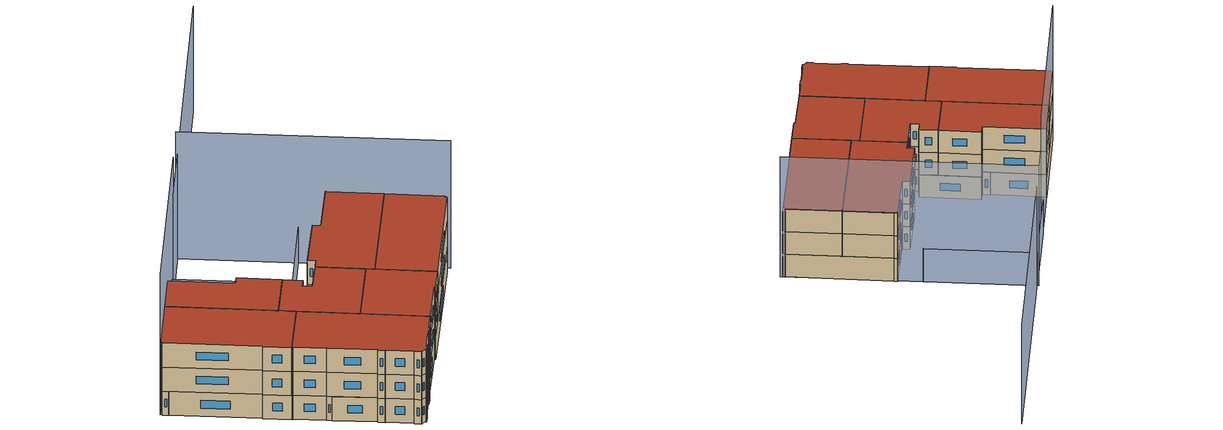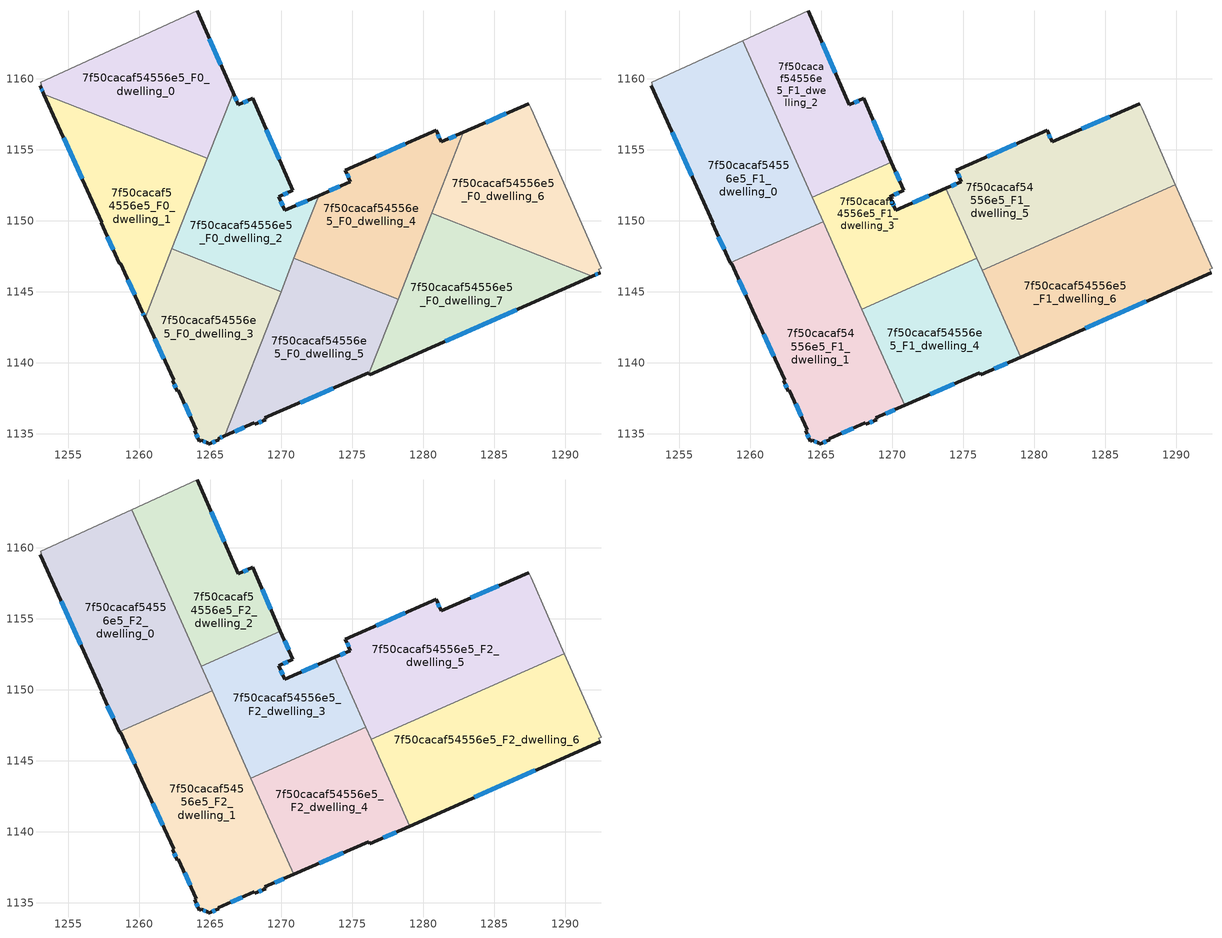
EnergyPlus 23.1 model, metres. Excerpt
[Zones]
7f50cacaf54556e5_F0_dwelling_0
 floor ground (EU_floor_Construction): 1264.09,1164.8 1266.61,1159.04 1264.8,1154.4 1253.28,1158.91 1253.01,1159.51 1253.11,1159.59 1253.07,1159.77 z0
 wall outside (EU_wall_Construction): 1266.61,1159.04 1264.09,1164.8 / 1253.01,1159.51 1253.28,1158.91 z0:3
 wall adiabatic (EU_wall_Construction): 1264.09,1164.8 1253.07,1159.77 1253.11,1159.59 1253.01,1159.51 z0:3
 wall to 7f50cacaf54556e5_F0_dwelling_1 (EU_wall_Construction): 1253.28,1158.91 1264.8,1154.4 z0:3
 wall to 7f50cacaf54556e5_F0_dwelling_2 (EU_wall_Construction): 1264.8,1154.4 1266.61,1159.04 z0:3
 window (EU_Window_Construction): 1265.75,1161 1264.95,1162.84 / 1253.1,1159.31 1253.19,1159.11 z1.02:1.98
7f50cacaf54556e5_F0_dwelling_1
 floor ground (EU_floor_Construction): 1264.8,1154.4 1260.41,1143.19 1260.19,1143.67 1258.68,1146.99 1258.61,1147 1257.32,1149.85 1257.37,1149.91 1253.28,1158.91 z0
 wall outside (EU_wall_Construction): 1253.28,1158.91 1257.37,1149.91 1257.32,1149.85 1258.61,1147 1258.68,1146.99 1260.19,1143.67 1260.41,1143.19 z0:3
 wall to 7f50cacaf54556e5_F0_dwelling_3 (EU_wall_Construction): 1260.41,1143.19 1262.3,1148.02 z0:3
 wall to 7f50cacaf54556e5_F0_dwelling_2 (EU_wall_Construction): 1262.3,1148.02 1264.8,1154.4 z0:3
 window (EU_Window_Construction): 1254.67,1155.85 1255.98,1152.97 / 1260.26,1143.51 1260.33,1143.35 / 1259.2,1145.86 1259.68,1144.8 / 1257.76,1148.88 1258.17,1147.97 z1.02:1.98
7f50cacaf54556e5_F0_dwelling_2
 floor ground (EU_floor_Construction): 1267.99,1158.62 1270.82,1152.14 1269.82,1151.71 1270.24,1150.73 1272.64,1151.78 1269.99,1145.02 1262.3,1148.02 1266.61,1159.04 1266.98,1158.19 z0
 wall outside (EU_wall_Construction): 1272.64,1151.78 1270.24,1150.73 1269.82,1151.71 1270.82,1152.14 1267.99,1158.62 1266.98,1158.19 1266.61,1159.04 z0:3
 wall to 7f50cacaf54556e5_F0_dwelling_3 (EU_wall_Construction): 1262.3,1148.02 1269.99,1145.02 z0:3
 wall to 7f50cacaf54556e5_F0_dwelling_4 (EU_wall_Construction): 1270.9,1147.35 1272.64,1151.78 z0:3
 wall to 7f50cacaf54556e5_F0_dwelling_5 (EU_wall_Construction): 1269.99,1145.02 1270.9,1147.35 z0:3
 window (EU_Window_Construction): 1266.86,1158.48 1266.74,1158.75 / 1267.65,1158.47 1267.32,1158.34 / 1269.85,1154.35 1268.95,1156.42 / 1270.16,1151.86 1270.48,1151.99 / 1270.1,1151.06 1269.96,1151.38 / 1271.82,1151.43 1271.06,1151.09 z1.02:1.98
7f50cacaf54556e5_F0_dwelling_3
 floor ground (EU_floor_Construction): 1269.99,1145.02 1266.01,1134.85 1265.57,1134.66 1265.61,1134.57 1264.88,1134.26 1264.83,1134.36 1264.35,1134.54 1264.24,1134.49 1263.92,1135.21 1264.02,1135.27 1262.76,1138.05 1262.67,1138.01 1262.36,1138.74 1262.43,1138.79 1260.41,1143.19 1262.3,1148.02 z0
 wall outside (EU_wall_Construction): 1260.41,1143.19 1262.43,1138.79 1262.36,1138.74 1262.67,1138.01 1262.76,1138.05 1264.02,1135.27 1263.92,1135.21 1264.24,1134.49 1264.35,1134.54 1264.83,1134.36 1264.88,1134.26 1265.61,1134.57 1265.57,1134.66 1266.01,1134.85 z0:3
 wall to 7f50cacaf54556e5_F0_dwelling_5 (EU_wall_Construction): 1266.01,1134.85 1269.99,1145.02 z0:3
 window (EU_Window_Construction): 1265.13,1134.36 1265.36,1134.47 / 1264.52,1134.48 1264.67,1134.42 / 1264.03,1134.96 1264.13,1134.73 / 1263.19,1137.11 1263.59,1136.22 / 1262.46,1138.49 1262.56,1138.26 / 1261.1,1141.69 1261.74,1140.29 / 1265.72,1134.72 1265.86,1134.78 z1.02:1.98
7f50cacaf54556e5_F0_dwelling_4
 floor ground (EU_floor_Construction): 1282.84,1156.24 1278.23,1144.48 1270.9,1147.35 1272.64,1151.78 1274.88,1152.76 1274.52,1153.58 1280.91,1156.37 1281.27,1155.55 z0
 wall outside (EU_wall_Construction): 1282.84,1156.24 1281.27,1155.55 1280.91,1156.37 1274.52,1153.58 1274.88,1152.76 1272.64,1151.78 z0:3
 wall to 7f50cacaf54556e5_F0_dwelling_5 (EU_wall_Construction): 1270.9,1147.35 1278.23,1144.48 z0:3
 wall to 7f50cacaf54556e5_F0_dwelling_7 (EU_wall_Construction): 1278.23,1144.48 1280.61,1150.54 z0:3
 wall to 7f50cacaf54556e5_F0_dwelling_6 (EU_wall_Construction): 1280.61,1150.54 1282.84,1156.24 z0:3
 window (EU_Window_Construction): 1282.3,1156.01 1281.8,1155.79 / 1274.11,1152.43 1273.4,1152.12 / 1274.64,1153.3 1274.76,1153.04 / 1278.74,1155.42 1276.7,1154.53 / 1281.15,1155.83 1281.03,1156.09 z1.02:1.98
7f50cacaf54556e5_F0_dwelling_5
 floor ground (EU_floor_Construction): 1278.23,1144.48 1276.18,1139.24 1276.16,1139.29 1268.84,1136.13 1268.9,1136 1268.15,1135.68 1268.11,1135.76 1266.01,1134.85 1270.9,1147.35 z0
 wall outside (EU_wall_Construction): 1266.01,1134.85 1268.11,1135.76 1268.15,1135.68 1268.9,1136 1268.84,1136.13 1276.16,1139.29 1276.18,1139.24 z0:3
 wall to 7f50cacaf54556e5_F0_dwelling_7 (EU_wall_Construction): 1276.18,1139.24 1278.23,1144.48 z0:3
 window (EU_Window_Construction): 1268.4,1135.79 1268.64,1135.89 / 1266.72,1135.16 1267.39,1135.45 / 1271.33,1137.2 1273.67,1138.21 z1.02:1.98
7f50cacaf54556e5_F0_dwelling_6
 floor ground (EU_floor_Construction): 1287.61,1157.88 1292.53,1146.68 1292.36,1146.6 1292.47,1146.35 1291.93,1146.11 1280.61,1150.54 1282.84,1156.24 1287.43,1158.25 z0
 wall outside (EU_wall_Construction): 1291.93,1146.11 1292.47,1146.35 / 1287.43,1158.25 1282.84,1156.24 z0:3
 wall adiabatic (EU_wall_Construction): 1292.47,1146.35 1292.36,1146.6 1292.53,1146.68 1287.61,1157.88 1287.43,1158.25 z0:3
 wall to 7f50cacaf54556e5_F0_dwelling_7 (EU_wall_Construction): 1280.61,1150.54 1291.93,1146.11 z0:3
 window (EU_Window_Construction): 1292.11,1146.19 1292.29,1146.27 / 1285.87,1157.57 1284.4,1156.93 z1.02:1.98
7f50cacaf54556e5_F0_dwelling_7
 floor ground (EU_floor_Construction): 1291.93,1146.11 1276.23,1139.14 1276.18,1139.24 1280.61,1150.54 z0
 wall outside (EU_wall_Construction): 1276.18,1139.24 1276.23,1139.14 1291.93,1146.11 z0:3
 window (EU_Window_Construction): 1281.57,1141.51 1286.59,1143.74 z1.02:1.98
7f50cacaf54556e5_F1_dwelling_0
 floor to 7f50cacaf54556e5_F0_dwelling_1 (EU_floor_Construction): 1262.8,1155.19 1264.02,1152.43 1262.61,1148.82 1258.59,1147.04 1257.32,1149.85 1257.37,1149.91 1253.28,1158.91 z3
 floor to 7f50cacaf54556e5_F0_dwelling_0 (EU_floor_Construction): 1259.47,1162.69 1262.8,1155.19 1253.28,1158.91 1253.01,1159.51 1253.11,1159.59 1253.07,1159.77 z3
 floor to 7f50cacaf54556e5_F0_dwelling_2 (EU_floor_Construction): 1264.03,1152.43 1265.13,1149.94 1262.61,1148.82 z3
 wall outside (EU_wall_Construction): 1253.01,1159.51 1257.37,1149.91 1257.32,1149.85 1258.59,1147.04 z3:6
 wall adiabatic (EU_wall_Construction): 1259.47,1162.7 1253.07,1159.77 1253.11,1159.59 1253.01,1159.51 z3:6
 wall to 7f50cacaf54556e5_F1_dwelling_1 (EU_wall_Construction): 1258.59,1147.04 1265.13,1149.94 z3:6
 wall to 7f50cacaf54556e5_F1_dwelling_2 (EU_wall_Construction): 1264.36,1151.66 1259.47,1162.7 z3:6
 wall to 7f50cacaf54556e5_F1_dwelling_3 (EU_wall_Construction): 1265.13,1149.94 1264.36,1151.66 z3:6
 window (EU_Window_Construction): 1257.75,1148.89 1258.16,1147.99 / 1254.49,1156.24 1255.88,1153.17 z4.02:4.98
7f50cacaf54556e5_F1_dwelling_1
 floor to 7f50cacaf54556e5_F0_dwelling_3 (EU_floor_Construction): 1266.75,1146.28 1268.73,1141.81 1266.01,1134.85 1265.57,1134.66 1265.61,1134.57 1264.88,1134.26 1264.83,1134.36 1264.35,1134.54 1264.24,1134.49 1263.92,1135.21 1264.02,1135.27 1262.76,1138.05 1262.67,1138.01 1262.36,1138.74 1262.43,1138.79 1260.41,1143.19 1262.3,1148.02 z3
 floor to 7f50cacaf54556e5_F0_dwelling_1 (EU_floor_Construction): 1262.61,1148.82 1260.41,1143.19 1260.19,1143.67 1258.68,1146.99 1258.61,1147 1258.59,1147.04 z3
 floor to 7f50cacaf54556e5_F0_dwelling_5 (EU_floor_Construction): 1268.73,1141.81 1270.87,1137 1268.84,1136.13 1268.9,1136 1268.15,1135.68 1268.11,1135.76 1266.01,1134.85 z3
 floor to 7f50cacaf54556e5_F0_dwelling_2 (EU_floor_Construction): 1265.13,1149.94 1266.75,1146.28 1262.3,1148.02 1262.61,1148.82 z3
 wall outside (EU_wall_Construction): 1258.59,1147.04 1258.61,1147 1258.68,1146.99 1260.19,1143.67 1262.43,1138.79 1262.36,1138.74 1262.67,1138.01 1262.76,1138.05 1264.02,1135.27 1263.92,1135.21 1264.24,1134.49 1264.35,1134.54 1264.83,1134.36 1264.88,1134.26 1265.61,1134.57 1265.57,1134.66 1268.11,1135.76 1268.15,1135.68 1268.9,1136 1268.84,1136.13 1270.87,1137 z3:6
 wall to 7f50cacaf54556e5_F1_dwelling_4 (EU_wall_Construction): 1270.87,1137 1267.87,1143.77 z3:6
 wall to 7f50cacaf54556e5_F1_dwelling_3 (EU_wall_Construction): 1267.87,1143.77 1265.13,1149.94 z3:6
 window (EU_Window_Construction): 1266.44,1135.03 1267.25,1135.39 / 1265.13,1134.36 1265.36,1134.47 / 1264.52,1134.48 1264.67,1134.42 / 1264.03,1134.96 1264.13,1134.73 / 1263.19,1137.11 1263.59,1136.22 / 1262.46,1138.49 1262.56,1138.26 / 1260.95,1142.01 1261.67,1140.45 / 1259.2,1145.86 1259.68,1144.8 / 1269.53,1136.42 1270.18,1136.7 / 1268.4,1135.79 1268.64,1135.89 z4.02:4.98
7f50cacaf54556e5_F1_dwelling_2
 floor to 7f50cacaf54556e5_F0_dwelling_0 (EU_floor_Construction): 1264.09,1164.8 1266.61,1159.04 1264.8,1154.4 1262.8,1155.19 1259.47,1162.69 z3
 floor to 7f50cacaf54556e5_F0_dwelling_2 (EU_floor_Construction): 1267.99,1158.62 1269.94,1154.14 1264.36,1151.66 1264.03,1152.43 1266.61,1159.04 1266.98,1158.19 z3
 floor to 7f50cacaf54556e5_F0_dwelling_1 (EU_floor_Construction): 1264.8,1154.4 1264.02,1152.43 1262.8,1155.19 z3
 wall outside (EU_wall_Construction): 1269.94,1154.14 1267.99,1158.62 1266.98,1158.19 1264.09,1164.8 z3:6
 wall to 7f50cacaf54556e5_F1_dwelling_3 (EU_wall_Construction): 1264.36,1151.66 1269.94,1154.14 z3:6
 wall adiabatic (EU_wall_Construction): 1264.09,1164.8 1259.47,1162.7 z3:6
 window (EU_Window_Construction): 1267.65,1158.47 1267.32,1158.34 / 1269.28,1155.67 1268.65,1157.1 / 1266,1160.44 1265.07,1162.55 z4.02:4.98
7f50cacaf54556e5_F1_dwelling_3
 floor to 7f50cacaf54556e5_F0_dwelling_2 (EU_floor_Construction): 1272.64,1151.78 1269.99,1145.02 1266.75,1146.28 1264.36,1151.66 1269.94,1154.14 1270.82,1152.14 1269.82,1151.71 1270.24,1150.73 z3
 floor to 7f50cacaf54556e5_F0_dwelling_3 (EU_floor_Construction): 1269.99,1145.02 1269.84,1144.64 1267.87,1143.77 1266.75,1146.28 z3
 floor to 7f50cacaf54556e5_F0_dwelling_5 (EU_floor_Construction): 1273.58,1146.3 1269.84,1144.64 1270.9,1147.35 z3
 floor to 7f50cacaf54556e5_F0_dwelling_4 (EU_floor_Construction): 1273.78,1152.28 1275.96,1147.36 1273.58,1146.3 1270.9,1147.35 1272.64,1151.78 z3
 wall outside (EU_wall_Construction): 1273.78,1152.28 1270.24,1150.73 1269.82,1151.71 1270.82,1152.14 1269.94,1154.14 z3:6
 wall to 7f50cacaf54556e5_F1_dwelling_4 (EU_wall_Construction): 1267.87,1143.77 1275.96,1147.36 z3:6
 wall to 7f50cacaf54556e5_F1_dwelling_5 (EU_wall_Construction): 1275.96,1147.36 1273.78,1152.28 z3:6
 window (EU_Window_Construction): 1270.52,1152.82 1270.24,1153.46 / 1270.16,1151.86 1270.48,1151.99 / 1270.1,1151.06 1269.96,1151.38 / 1272.57,1151.76 1271.45,1151.26 z4.02:4.98
7f50cacaf54556e5_F1_dwelling_4
 floor to 7f50cacaf54556e5_F0_dwelling_5 (EU_floor_Construction): 1277.03,1144.95 1277.77,1143.29 1276.18,1139.24 1276.16,1139.29 1270.87,1137 1268.73,1141.81 1269.84,1144.64 1273.58,1146.3 z3
 floor to 7f50cacaf54556e5_F0_dwelling_4 (EU_floor_Construction): 1275.96,1147.36 1277.03,1144.95 1273.58,1146.3 z3
 floor to 7f50cacaf54556e5_F0_dwelling_3 (EU_floor_Construction): 1269.84,1144.64 1268.73,1141.81 1267.87,1143.77 z3
 floor to 7f50cacaf54556e5_F0_dwelling_7 (EU_floor_Construction): 1277.77,1143.29 1279.05,1140.4 1276.23,1139.14 1276.18,1139.24 z3
 wall outside (EU_wall_Construction): 1270.87,1137 1276.16,1139.29 1276.23,1139.14 1279.05,1140.4 z3:6
 wall to 7f50cacaf54556e5_F1_dwelling_6 (EU_wall_Construction): 1279.05,1140.4 1276.34,1146.52 z3:6
 wall to 7f50cacaf54556e5_F1_dwelling_5 (EU_wall_Construction): 1276.33,1146.52 1275.96,1147.36 z3:6
 window (EU_Window_Construction): 1272.67,1137.78 1274.36,1138.51 / 1277.19,1139.57 1278.09,1139.97 z4.02:4.98
7f50cacaf54556e5_F1_dwelling_5
 floor to 7f50cacaf54556e5_F0_dwelling_4 (EU_floor_Construction): 1282.84,1156.24 1279.6,1147.96 1276.33,1146.52 1273.78,1152.28 1274.88,1152.76 1274.52,1153.58 1280.91,1156.37 1281.27,1155.55 z3
 floor to 7f50cacaf54556e5_F0_dwelling_6 (EU_floor_Construction): 1287.61,1157.88 1289.95,1152.56 1283.16,1149.54 1280.61,1150.54 1282.84,1156.24 1287.43,1158.25 z3
 floor to 7f50cacaf54556e5_F0_dwelling_7 (EU_floor_Construction): 1283.16,1149.54 1279.6,1147.96 1280.61,1150.54 z3
 wall outside (EU_wall_Construction): 1287.43,1158.25 1281.27,1155.55 1280.91,1156.37 1274.52,1153.58 1274.88,1152.76 1273.78,1152.28 z3:6
 wall adiabatic (EU_wall_Construction): 1289.95,1152.56 1287.61,1157.88 1287.43,1158.25 z3:6
 wall to 7f50cacaf54556e5_F1_dwelling_6 (EU_wall_Construction): 1276.33,1146.52 1289.95,1152.56 z3:6
 window (EU_Window_Construction): 1285.33,1157.33 1283.36,1156.47 / 1274.5,1152.6 1274.15,1152.45 / 1274.64,1153.3 1274.76,1153.04 / 1278.74,1155.42 1276.7,1154.53 / 1281.15,1155.83 1281.03,1156.09 z4.02:4.98
7f50cacaf54556e5_F1_dwelling_6
 floor to 7f50cacaf54556e5_F0_dwelling_6 (EU_floor_Construction): 1289.95,1152.56 1292.53,1146.68 1292.36,1146.6 1292.47,1146.35 1291.93,1146.11 1283.16,1149.54 z3
 floor to 7f50cacaf54556e5_F0_dwelling_7 (EU_floor_Construction): 1291.93,1146.11 1279.05,1140.4 1277.77,1143.29 1279.6,1147.96 1283.16,1149.54 z3
 floor to 7f50cacaf54556e5_F0_dwelling_4 (EU_floor_Construction): 1279.6,1147.96 1278.23,1144.48 1277.03,1144.95 1276.34,1146.52 z3
 floor to 7f50cacaf54556e5_F0_dwelling_5 (EU_floor_Construction): 1278.23,1144.48 1277.77,1143.29 1277.03,1144.95 z3
 wall outside (EU_wall_Construction): 1279.05,1140.4 1292.47,1146.35 z3:6
 wall adiabatic (EU_wall_Construction): 1292.47,1146.35 1292.36,1146.6 1292.53,1146.68 1289.95,1152.56 z3:6
 window (EU_Window_Construction): 1283.62,1142.42 1287.91,1144.33 z4.02:4.98
7f50cacaf54556e5_F2_dwelling_0
 floor to 7f50cacaf54556e5_F1_dwelling_0 (EU_floor_Construction): 1259.47,1162.7 1265.13,1149.94 1258.59,1147.04 1257.32,1149.85 1257.37,1149.91 1253.01,1159.51 1253.11,1159.59 1253.07,1159.77 z6
 wall outside (EU_wall_Construction): 1253.01,1159.51 1257.37,1149.91 1257.32,1149.85 1258.59,1147.04 z6:9
 wall adiabatic (EU_wall_Construction): 1259.47,1162.7 1253.07,1159.77 1253.11,1159.59 1253.01,1159.51 z6:9
 wall to 7f50cacaf54556e5_F2_dwelling_1 (EU_wall_Construction): 1258.59,1147.04 1265.13,1149.94 z6:9
 wall to 7f50cacaf54556e5_F2_dwelling_2 (EU_wall_Construction): 1264.36,1151.66 1259.47,1162.7 z6:9
 wall to 7f50cacaf54556e5_F2_dwelling_3 (EU_wall_Construction): 1265.13,1149.94 1264.36,1151.66 z6:9
 window (EU_Window_Construction): 1257.75,1148.89 1258.16,1147.99 / 1254.49,1156.24 1255.88,1153.17 z7.02:7.98
 roof outside (EU_roof_Construction): 1265.13,1149.94 1259.47,1162.7 1253.07,1159.77 1253.11,1159.59 1253.01,1159.51 1257.37,1149.91 1257.32,1149.85 1258.59,1147.04 z9
7f50cacaf54556e5_F2_dwelling_1
 floor to 7f50cacaf54556e5_F1_dwelling_1 (EU_floor_Construction): 1265.13,1149.94 1270.87,1137 1268.84,1136.13 1268.9,1136 1268.15,1135.68 1268.11,1135.76 1265.57,1134.66 1265.61,1134.57 1264.88,1134.26 1264.83,1134.36 1264.35,1134.54 1264.24,1134.49 1263.92,1135.21 1264.02,1135.27 1262.76,1138.05 1262.67,1138.01 1262.36,1138.74 1262.43,1138.79 1260.19,1143.67 1258.68,1146.99 1258.61,1147 1258.59,1147.04 z6
 wall outside (EU_wall_Construction): 1258.59,1147.04 1258.61,1147 1258.68,1146.99 1260.19,1143.67 1262.43,1138.79 1262.36,1138.74 1262.67,1138.01 1262.76,1138.05 1264.02,1135.27 1263.92,1135.21 1264.24,1134.49 1264.35,1134.54 1264.83,1134.36 1264.88,1134.26 1265.61,1134.57 1265.57,1134.66 1268.11,1135.76 1268.15,1135.68 1268.9,1136 1268.84,1136.13 1270.87,1137 z6:9
 wall to 7f50cacaf54556e5_F2_dwelling_4 (EU_wall_Construction): 1270.87,1137 1267.87,1143.77 z6:9
 wall to 7f50cacaf54556e5_F2_dwelling_3 (EU_wall_Construction): 1267.87,1143.77 1265.13,1149.94 z6:9
 window (EU_Window_Construction): 1266.44,1135.03 1267.25,1135.39 / 1265.13,1134.36 1265.36,1134.47 / 1264.52,1134.48 1264.67,1134.42 / 1264.03,1134.96 1264.13,1134.73 / 1263.19,1137.11 1263.59,1136.22 / 1262.46,1138.49 1262.56,1138.26 / 1260.95,1142.01 1261.67,1140.45 / 1259.2,1145.86 1259.68,1144.8 / 1269.53,1136.42 1270.18,1136.7 / 1268.4,1135.79 1268.64,1135.89 z7.02:7.98
 roof outside (EU_roof_Construction): 1268.9,1136 1268.84,1136.13 1270.87,1137 1265.13,1149.94 1258.59,1147.04 1258.61,1147 1258.68,1146.99 1260.19,1143.67 1262.43,1138.79 1262.36,1138.74 1262.67,1138.01 1262.76,1138.05 1264.02,1135.27 1263.92,1135.21 1264.24,1134.49 1264.35,1134.54 1264.83,1134.36 1264.88,1134.26 1265.61,1134.57 1265.57,1134.66 1268.11,1135.76 1268.15,1135.68 z9
7f50cacaf54556e5_F2_dwelling_2
 floor to 7f50cacaf54556e5_F1_dwelling_2 (EU_floor_Construction): 1264.09,1164.8 1266.98,1158.19 1267.99,1158.62 1269.94,1154.14 1264.36,1151.66 1259.47,1162.7 z6
 wall outside (EU_wall_Construction): 1269.94,1154.14 1267.99,1158.62 1266.98,1158.19 1264.09,1164.8 z6:9
 wall to 7f50cacaf54556e5_F2_dwelling_3 (EU_wall_Construction): 1264.36,1151.66 1269.94,1154.14 z6:9
 wall adiabatic (EU_wall_Construction): 1264.09,1164.8 1259.47,1162.7 z6:9
 window (EU_Window_Construction): 1267.65,1158.47 1267.32,1158.34 / 1269.28,1155.67 1268.65,1157.1 / 1266,1160.44 1265.07,1162.55 z7.02:7.98
 roof outside (EU_roof_Construction): 1269.94,1154.14 1267.99,1158.62 1266.98,1158.19 1264.09,1164.8 1259.47,1162.7 1264.36,1151.66 z9
7f50cacaf54556e5_F2_dwelling_3
 floor to 7f50cacaf54556e5_F1_dwelling_3 (EU_floor_Construction): 1273.78,1152.28 1275.96,1147.36 1267.87,1143.77 1264.36,1151.66 1269.94,1154.14 1270.82,1152.14 1269.82,1151.71 1270.24,1150.73 z6
 wall outside (EU_wall_Construction): 1273.78,1152.28 1270.24,1150.73 1269.82,1151.71 1270.82,1152.14 1269.94,1154.14 z6:9
 wall to 7f50cacaf54556e5_F2_dwelling_4 (EU_wall_Construction): 1267.87,1143.77 1275.96,1147.36 z6:9
 wall to 7f50cacaf54556e5_F2_dwelling_5 (EU_wall_Construction): 1275.96,1147.36 1273.78,1152.28 z6:9
 window (EU_Window_Construction): 1270.52,1152.82 1270.24,1153.46 / 1270.16,1151.86 1270.48,1151.99 / 1270.1,1151.06 1269.96,1151.38 / 1272.57,1151.76 1271.45,1151.26 z7.02:7.98
 roof outside (EU_roof_Construction): 1275.96,1147.36 1273.78,1152.28 1270.24,1150.73 1269.82,1151.71 1270.82,1152.14 1269.94,1154.14 1264.36,1151.66 1267.87,1143.77 z9
7f50cacaf54556e5_F2_dwelling_4
 floor to 7f50cacaf54556e5_F1_dwelling_4 (EU_floor_Construction): 1275.96,1147.36 1279.05,1140.4 1276.23,1139.14 1276.16,1139.29 1270.87,1137 1267.87,1143.77 z6
 wall outside (EU_wall_Construction): 1270.87,1137 1276.16,1139.29 1276.23,1139.14 1279.05,1140.4 z6:9
 wall to 7f50cacaf54556e5_F2_dwelling_6 (EU_wall_Construction): 1279.05,1140.4 1276.34,1146.52 z6:9
 wall to 7f50cacaf54556e5_F2_dwelling_5 (EU_wall_Construction): 1276.33,1146.52 1275.96,1147.36 z6:9
 window (EU_Window_Construction): 1272.67,1137.78 1274.36,1138.51 / 1277.19,1139.57 1278.09,1139.97 z7.02:7.98
 roof outside (EU_roof_Construction): 1279.05,1140.4 1275.96,1147.36 1267.87,1143.77 1270.87,1137 1276.16,1139.29 1276.23,1139.14 z9
7f50cacaf54556e5_F2_dwelling_5
 floor to 7f50cacaf54556e5_F1_dwelling_5 (EU_floor_Construction): 1287.61,1157.88 1289.95,1152.56 1276.33,1146.52 1273.78,1152.28 1274.88,1152.76 1274.52,1153.58 1280.91,1156.37 1281.27,1155.55 1287.43,1158.25 z6
 wall outside (EU_wall_Construction): 1287.43,1158.25 1281.27,1155.55 1280.91,1156.37 1274.52,1153.58 1274.88,1152.76 1273.78,1152.28 z6:9
 wall adiabatic (EU_wall_Construction): 1289.95,1152.56 1287.61,1157.88 1287.43,1158.25 z6:9
 wall to 7f50cacaf54556e5_F2_dwelling_6 (EU_wall_Construction): 1276.33,1146.52 1289.95,1152.56 z6:9
 window (EU_Window_Construction): 1285.33,1157.33 1283.36,1156.47 / 1274.5,1152.6 1274.15,1152.45 / 1274.64,1153.3 1274.76,1153.04 / 1278.74,1155.42 1276.7,1154.53 / 1281.15,1155.83 1281.03,1156.09 z7.02:7.98
 roof outside (EU_roof_Construction): 1289.95,1152.56 1287.61,1157.88 1287.43,1158.25 1281.27,1155.55 1280.91,1156.37 1274.52,1153.58 1274.88,1152.76 1273.78,1152.28 1276.33,1146.52 z9
7f50cacaf54556e5_F2_dwelling_6
 floor to 7f50cacaf54556e5_F1_dwelling_6 (EU_floor_Construction): 1289.95,1152.56 1292.53,1146.68 1292.36,1146.6 1292.47,1146.35 1279.05,1140.4 1276.33,1146.52 z6
 wall outside (EU_wall_Construction): 1279.05,1140.4 1292.47,1146.35 z6:9
 wall adiabatic (EU_wall_Construction): 1292.47,1146.35 1292.36,1146.6 1292.53,1146.68 1289.95,1152.56 z6:9
 window (EU_Window_Construction): 1283.62,1142.42 1287.91,1144.33 z7.02:7.98
 roof outside (EU_roof_Construction): 1292.47,1146.35 1292.36,1146.6 1292.53,1146.68 1289.95,1152.56 1276.33,1146.52 1279.05,1140.4 z9
shading: 1280.97,1172.5 1286.24,1160.85 / 1286.24,1160.85 1276.19,1156.3 / 1276.19,1156.3 1270.92,1167.95 / 1270.92,1167.95 1280.97,1172.5 z0:4.4; 1292.77,1146.15 1280.86,1172.66 z0:15.9; 1273.9,1169.28 1252.92,1159.7 z0:17.6; 1307.36,1184.53 1273.65,1169.15 z0:13.2
[Building]
EU S2 Campaign: North Axis=0; Terrain=City; Solar Distribution=FullExterior
[Site:Location]
Vienna: Latitude=48; Longitude=16.5; Time Zone=1; Elevation=183
[SizingPeriod:WeatherFileDays]
AnnualSizingPeriod: Begin Month=1; Begin Day of Month=1; End Month=12; End Day of Month=31; Day of Week for Start Day=Monday; Use Weather File Daylight Saving Period=No; Use Weather File Rain and Snow Indicators=No
[MATERIAL]
EU_InternalMass_Material: Roughness=MediumRough; Thickness=0.1; Conductivity=1; Density=1800; Specific Heat=900; Thermal Absorptance=0.9; Solar Absorptance=0.7; Visible Absorptance=0.7
[MATERIAL:NOMASS] Roughness=MediumRough; Thermal Absorptance=0.9; Solar Absorptance=0.7; Visible Absorptance=0.7
Name | Thermal Resistance
EU_wall_NoMass | 0.942466
EU_roof_NoMass | 0.551687
EU_floor_NoMass | 0.66527
[WINDOWMATERIAL:SIMPLEGLAZINGSYSTEM]
EU_Window_SimpleGlazing: UFactor=2.03367; Solar Heat Gain Coefficient=0.65; Visible Transmittance=0.65
[CONSTRUCTION]
EU_wall_Construction: EU_wall_NoMass
EU_roof_Construction: EU_roof_NoMass
EU_floor_Construction: EU_floor_NoMass
EU_Window_Construction: EU_Window_SimpleGlazing
EU_InternalMass_Construction: EU_InternalMass_Material
[ZONE] Type=1; Multiplier=1; Ceiling Height=autocalculate; Floor Area=autocalculate; Part of Total Floor Area=Yes
Name | Volume
7f50cacaf54556e5_F0_dwelling_0 | 224.038
7f50cacaf54556e5_F1_dwelling_0; 7f50cacaf54556e5_F2_dwelling_0 | 298.696
7f50cacaf54556e5_F0_dwelling_1 | 224.015
7f50cacaf54556e5_F1_dwelling_1; 7f50cacaf54556e5_F2_dwelling_1 | 298.681
7f50cacaf54556e5_F0_dwelling_2 | 224.035
7f50cacaf54556e5_F1_dwelling_2; 7f50cacaf54556e5_F2_dwelling_2 | 199.148
7f50cacaf54556e5_F0_dwelling_3 | 224.044
7f50cacaf54556e5_F1_dwelling_3; 7f50cacaf54556e5_F2_dwelling_3 | 199.142
7f50cacaf54556e5_F0_dwelling_4; 7f50cacaf54556e5_F0_dwelling_7 | 224.032
7f50cacaf54556e5_F1_dwelling_4; 7f50cacaf54556e5_F2_dwelling_4 | 199.143
7f50cacaf54556e5_F0_dwelling_5 | 224.013
7f50cacaf54556e5_F1_dwelling_5; 7f50cacaf54556e5_F2_dwelling_5 | 298.723
7f50cacaf54556e5_F0_dwelling_6 | 224.011
7f50cacaf54556e5_F1_dwelling_6; 7f50cacaf54556e5_F2_dwelling_6 | 298.706
[INTERNALMASS] Construction=EU_InternalMass_Construction
Name | Zone or ZoneList | Surface Area
7f50cacaf54556e5_F0_dwelling_0_EU_InternalMass | 7f50cacaf54556e5_F0_dwelling_0 | 74.6792
7f50cacaf54556e5_F0_dwelling_1_EU_InternalMass | 7f50cacaf54556e5_F0_dwelling_1 | 74.6715
7f50cacaf54556e5_F0_dwelling_2_EU_InternalMass | 7f50cacaf54556e5_F0_dwelling_2 | 74.6831
7f50cacaf54556e5_F0_dwelling_3_EU_InternalMass | 7f50cacaf54556e5_F0_dwelling_3 | 74.6816
7f50cacaf54556e5_F0_dwelling_4_EU_InternalMass | 7f50cacaf54556e5_F0_dwelling_4 | 74.6771
7f50cacaf54556e5_F0_dwelling_5_EU_InternalMass | 7f50cacaf54556e5_F0_dwelling_5 | 74.6715
7f50cacaf54556e5_F0_dwelling_6_EU_InternalMass | 7f50cacaf54556e5_F0_dwelling_6 | 74.6703
7f50cacaf54556e5_F0_dwelling_7_EU_InternalMass | 7f50cacaf54556e5_F0_dwelling_7 | 74.6776
7f50cacaf54556e5_F1_dwelling_0_EU_InternalMass | 7f50cacaf54556e5_F1_dwelling_0 | 99.5652
7f50cacaf54556e5_F1_dwelling_1_EU_InternalMass | 7f50cacaf54556e5_F1_dwelling_1 | 99.5609
7f50cacaf54556e5_F1_dwelling_2_EU_InternalMass | 7f50cacaf54556e5_F1_dwelling_2 | 66.3823
7f50cacaf54556e5_F1_dwelling_3_EU_InternalMass | 7f50cacaf54556e5_F1_dwelling_3 | 66.3803
7f50cacaf54556e5_F1_dwelling_4_EU_InternalMass | 7f50cacaf54556e5_F1_dwelling_4 | 66.3806
7f50cacaf54556e5_F1_dwelling_5_EU_InternalMass | 7f50cacaf54556e5_F1_dwelling_5 | 99.5748
7f50cacaf54556e5_F1_dwelling_6_EU_InternalMass | 7f50cacaf54556e5_F1_dwelling_6 | 99.5689
7f50cacaf54556e5_F2_dwelling_0_EU_InternalMass | 7f50cacaf54556e5_F2_dwelling_0 | 99.5652
7f50cacaf54556e5_F2_dwelling_1_EU_InternalMass | 7f50cacaf54556e5_F2_dwelling_1 | 99.5609
7f50cacaf54556e5_F2_dwelling_2_EU_InternalMass | 7f50cacaf54556e5_F2_dwelling_2 | 66.3823
7f50cacaf54556e5_F2_dwelling_3_EU_InternalMass | 7f50cacaf54556e5_F2_dwelling_3 | 66.3803
7f50cacaf54556e5_F2_dwelling_4_EU_InternalMass | 7f50cacaf54556e5_F2_dwelling_4 | 66.3806
7f50cacaf54556e5_F2_dwelling_5_EU_InternalMass | 7f50cacaf54556e5_F2_dwelling_5 | 99.5748
7f50cacaf54556e5_F2_dwelling_6_EU_InternalMass | 7f50cacaf54556e5_F2_dwelling_6 | 99.5689
[OTHEREQUIPMENT] Fuel Type=Electricity; Design Level Calculation Method=Watts/Area; Power per Zone Floor Area=1; Fraction Latent=0; Fraction Radiant=0; Fraction Lost=0; Carbon Dioxide Generation Rate=0; EndUse Subcategory=EU_Step8_InternalGains
Name | Zone or ZoneList or Space or SpaceList | Schedule
EU_Step8_InternalGain_7f50cacaf54556e5_F0_dwelling_0_f000 | 7f50cacaf54556e5_F0_dwelling_0 | EU_Step8_GainSchedule_7f50cacaf54556e5_F0_dwelling_0_f000
EU_Step8_InternalGain_7f50cacaf54556e5_F0_dwelling_1_f000 | 7f50cacaf54556e5_F0_dwelling_1 | EU_Step8_GainSchedule_7f50cacaf54556e5_F0_dwelling_1_f000
EU_Step8_InternalGain_7f50cacaf54556e5_F0_dwelling_2_f000 | 7f50cacaf54556e5_F0_dwelling_2 | EU_Step8_GainSchedule_7f50cacaf54556e5_F0_dwelling_2_f000
EU_Step8_InternalGain_7f50cacaf54556e5_F0_dwelling_3_f000 | 7f50cacaf54556e5_F0_dwelling_3 | EU_Step8_GainSchedule_7f50cacaf54556e5_F0_dwelling_3_f000
EU_Step8_InternalGain_7f50cacaf54556e5_F0_dwelling_4_f000 | 7f50cacaf54556e5_F0_dwelling_4 | EU_Step8_GainSchedule_7f50cacaf54556e5_F0_dwelling_4_f000
EU_Step8_InternalGain_7f50cacaf54556e5_F0_dwelling_5_f000 | 7f50cacaf54556e5_F0_dwelling_5 | EU_Step8_GainSchedule_7f50cacaf54556e5_F0_dwelling_5_f000
EU_Step8_InternalGain_7f50cacaf54556e5_F0_dwelling_6_f000 | 7f50cacaf54556e5_F0_dwelling_6 | EU_Step8_GainSchedule_7f50cacaf54556e5_F0_dwelling_6_f000
EU_Step8_InternalGain_7f50cacaf54556e5_F0_dwelling_7_f000 | 7f50cacaf54556e5_F0_dwelling_7 | EU_Step8_GainSchedule_7f50cacaf54556e5_F0_dwelling_7_f000
EU_Step8_InternalGain_7f50cacaf54556e5_F1_dwelling_0_f000 | 7f50cacaf54556e5_F1_dwelling_0 | EU_Step8_GainSchedule_7f50cacaf54556e5_F1_dwelling_0_f000
EU_Step8_InternalGain_7f50cacaf54556e5_F1_dwelling_1_f000 | 7f50cacaf54556e5_F1_dwelling_1 | EU_Step8_GainSchedule_7f50cacaf54556e5_F1_dwelling_1_f000
EU_Step8_InternalGain_7f50cacaf54556e5_F1_dwelling_2_f000 | 7f50cacaf54556e5_F1_dwelling_2 | EU_Step8_GainSchedule_7f50cacaf54556e5_F1_dwelling_2_f000
EU_Step8_InternalGain_7f50cacaf54556e5_F1_dwelling_3_f000 | 7f50cacaf54556e5_F1_dwelling_3 | EU_Step8_GainSchedule_7f50cacaf54556e5_F1_dwelling_3_f000
EU_Step8_InternalGain_7f50cacaf54556e5_F1_dwelling_4_f000 | 7f50cacaf54556e5_F1_dwelling_4 | EU_Step8_GainSchedule_7f50cacaf54556e5_F1_dwelling_4_f000
EU_Step8_InternalGain_7f50cacaf54556e5_F1_dwelling_5_f000 | 7f50cacaf54556e5_F1_dwelling_5 | EU_Step8_GainSchedule_7f50cacaf54556e5_F1_dwelling_5_f000
EU_Step8_InternalGain_7f50cacaf54556e5_F1_dwelling_6_f000 | 7f50cacaf54556e5_F1_dwelling_6 | EU_Step8_GainSchedule_7f50cacaf54556e5_F1_dwelling_6_f000
EU_Step8_InternalGain_7f50cacaf54556e5_F2_dwelling_0_f000 | 7f50cacaf54556e5_F2_dwelling_0 | EU_Step8_GainSchedule_7f50cacaf54556e5_F2_dwelling_0_f000
EU_Step8_InternalGain_7f50cacaf54556e5_F2_dwelling_1_f000 | 7f50cacaf54556e5_F2_dwelling_1 | EU_Step8_GainSchedule_7f50cacaf54556e5_F2_dwelling_1_f000
EU_Step8_InternalGain_7f50cacaf54556e5_F2_dwelling_2_f000 | 7f50cacaf54556e5_F2_dwelling_2 | EU_Step8_GainSchedule_7f50cacaf54556e5_F2_dwelling_2_f000
EU_Step8_InternalGain_7f50cacaf54556e5_F2_dwelling_3_f000 | 7f50cacaf54556e5_F2_dwelling_3 | EU_Step8_GainSchedule_7f50cacaf54556e5_F2_dwelling_3_f000
EU_Step8_InternalGain_7f50cacaf54556e5_F2_dwelling_4_f000 | 7f50cacaf54556e5_F2_dwelling_4 | EU_Step8_GainSchedule_7f50cacaf54556e5_F2_dwelling_4_f000
EU_Step8_InternalGain_7f50cacaf54556e5_F2_dwelling_5_f000 | 7f50cacaf54556e5_F2_dwelling_5 | EU_Step8_GainSchedule_7f50cacaf54556e5_F2_dwelling_5_f000
EU_Step8_InternalGain_7f50cacaf54556e5_F2_dwelling_6_f000 | 7f50cacaf54556e5_F2_dwelling_6 | EU_Step8_GainSchedule_7f50cacaf54556e5_F2_dwelling_6_f000
[ZONEVENTILATION:DESIGNFLOWRATE] Schedule=EU_AlwaysOn; Design Flow Rate Calculation Method=AirChanges/Hour; Air Changes per Hour=0.530523; Ventilation Type=Natural; Fan Pressure Rise=0; Fan Total Efficiency=1; Constant Term Coefficient=1; Temperature Term Coefficient=0; Velocity Term Coefficient=0; Velocity Squared Term Coefficient=0; Minimum Indoor Temperature=-100; Maximum Indoor Temperature=100; Delta Temperature=-100; Minimum Outdoor Temperature=-100; Maximum Outdoor Temperature=100; Maximum Wind Speed=40
Name | Zone or ZoneList or Space or SpaceList
EU_ConstantAir_7f50cacaf54556e5_F0_dwelling_0 | 7f50cacaf54556e5_F0_dwelling_0
EU_ConstantAir_7f50cacaf54556e5_F0_dwelling_1 | 7f50cacaf54556e5_F0_dwelling_1
EU_ConstantAir_7f50cacaf54556e5_F0_dwelling_2 | 7f50cacaf54556e5_F0_dwelling_2
EU_ConstantAir_7f50cacaf54556e5_F0_dwelling_3 | 7f50cacaf54556e5_F0_dwelling_3
EU_ConstantAir_7f50cacaf54556e5_F0_dwelling_4 | 7f50cacaf54556e5_F0_dwelling_4
EU_ConstantAir_7f50cacaf54556e5_F0_dwelling_5 | 7f50cacaf54556e5_F0_dwelling_5
EU_ConstantAir_7f50cacaf54556e5_F0_dwelling_6 | 7f50cacaf54556e5_F0_dwelling_6
EU_ConstantAir_7f50cacaf54556e5_F0_dwelling_7 | 7f50cacaf54556e5_F0_dwelling_7
EU_ConstantAir_7f50cacaf54556e5_F1_dwelling_0 | 7f50cacaf54556e5_F1_dwelling_0
EU_ConstantAir_7f50cacaf54556e5_F1_dwelling_1 | 7f50cacaf54556e5_F1_dwelling_1
EU_ConstantAir_7f50cacaf54556e5_F1_dwelling_2 | 7f50cacaf54556e5_F1_dwelling_2
EU_ConstantAir_7f50cacaf54556e5_F1_dwelling_3 | 7f50cacaf54556e5_F1_dwelling_3
EU_ConstantAir_7f50cacaf54556e5_F1_dwelling_4 | 7f50cacaf54556e5_F1_dwelling_4
EU_ConstantAir_7f50cacaf54556e5_F1_dwelling_5 | 7f50cacaf54556e5_F1_dwelling_5
EU_ConstantAir_7f50cacaf54556e5_F1_dwelling_6 | 7f50cacaf54556e5_F1_dwelling_6
EU_ConstantAir_7f50cacaf54556e5_F2_dwelling_0 | 7f50cacaf54556e5_F2_dwelling_0
EU_ConstantAir_7f50cacaf54556e5_F2_dwelling_1 | 7f50cacaf54556e5_F2_dwelling_1
EU_ConstantAir_7f50cacaf54556e5_F2_dwelling_2 | 7f50cacaf54556e5_F2_dwelling_2
EU_ConstantAir_7f50cacaf54556e5_F2_dwelling_3 | 7f50cacaf54556e5_F2_dwelling_3
EU_ConstantAir_7f50cacaf54556e5_F2_dwelling_4 | 7f50cacaf54556e5_F2_dwelling_4
EU_ConstantAir_7f50cacaf54556e5_F2_dwelling_5 | 7f50cacaf54556e5_F2_dwelling_5
EU_ConstantAir_7f50cacaf54556e5_F2_dwelling_6 | 7f50cacaf54556e5_F2_dwelling_6
[HVACTEMPLATE:THERMOSTAT] Constant Heating Setpoint=20; Constant Cooling Setpoint=50
EU_HeatOnly_7f50cacaf54556e5_F0_dwelling_0; EU_HeatOnly_7f50cacaf54556e5_F0_dwelling_1; EU_HeatOnly_7f50cacaf54556e5_F0_dwelling_2; EU_HeatOnly_7f50cacaf54556e5_F0_dwelling_3; EU_HeatOnly_7f50cacaf54556e5_F0_dwelling_4; EU_HeatOnly_7f50cacaf54556e5_F0_dwelling_5; EU_HeatOnly_7f50cacaf54556e5_F0_dwelling_6; EU_HeatOnly_7f50cacaf54556e5_F0_dwelling_7; EU_HeatOnly_7f50cacaf54556e5_F1_dwelling_0; EU_HeatOnly_7f50cacaf54556e5_F1_dwelling_1; EU_HeatOnly_7f50cacaf54556e5_F1_dwelling_2; EU_HeatOnly_7f50cacaf54556e5_F1_dwelling_3; EU_HeatOnly_7f50cacaf54556e5_F1_dwelling_4; EU_HeatOnly_7f50cacaf54556e5_F1_dwelling_5; EU_HeatOnly_7f50cacaf54556e5_F1_dwelling_6; EU_HeatOnly_7f50cacaf54556e5_F2_dwelling_0; EU_HeatOnly_7f50cacaf54556e5_F2_dwelling_1; EU_HeatOnly_7f50cacaf54556e5_F2_dwelling_2; EU_HeatOnly_7f50cacaf54556e5_F2_dwelling_3; EU_HeatOnly_7f50cacaf54556e5_F2_dwelling_4; EU_HeatOnly_7f50cacaf54556e5_F2_dwelling_5; EU_HeatOnly_7f50cacaf54556e5_F2_dwelling_6
[HVACTEMPLATE:ZONE:IDEALLOADSAIRSYSTEM] System Availability Schedule=EU_AlwaysOn; Maximum Heating Supply Air Temperature=50; Minimum Cooling Supply Air Temperature=13; Maximum Heating Supply Air Humidity Ratio=0.0156; Minimum Cooling Supply Air Humidity Ratio=0.0077; Heating Limit=NoLimit; Cooling Limit=NoLimit; Heating Availability Schedule=EU_AlwaysOn; Cooling Availability Schedule=EU_CoolingOff; Dehumidification Control Type=ConstantSensibleHeatRatio; Cooling Sensible Heat Ratio=0.7; Dehumidification Setpoint=60; Humidification Control Type=None; Humidification Setpoint=30; Outdoor Air Method=None; Outdoor Air Flow Rate per Person=0.00944; Outdoor Air Flow Rate per Zone Floor Area=0; Outdoor Air Flow Rate per Zone=0; Demand Controlled Ventilation Type=None; Outdoor Air Economizer Type=NoEconomizer; Heat Recovery Type=None; Sensible Heat Recovery Effectiveness=0.7; Latent Heat Recovery Effectiveness=0.65
Name | Template Thermostat
7f50cacaf54556e5_F0_dwelling_0 | EU_HeatOnly_7f50cacaf54556e5_F0_dwelling_0
7f50cacaf54556e5_F0_dwelling_1 | EU_HeatOnly_7f50cacaf54556e5_F0_dwelling_1
7f50cacaf54556e5_F0_dwelling_2 | EU_HeatOnly_7f50cacaf54556e5_F0_dwelling_2
7f50cacaf54556e5_F0_dwelling_3 | EU_HeatOnly_7f50cacaf54556e5_F0_dwelling_3
7f50cacaf54556e5_F0_dwelling_4 | EU_HeatOnly_7f50cacaf54556e5_F0_dwelling_4
7f50cacaf54556e5_F0_dwelling_5 | EU_HeatOnly_7f50cacaf54556e5_F0_dwelling_5
7f50cacaf54556e5_F0_dwelling_6 | EU_HeatOnly_7f50cacaf54556e5_F0_dwelling_6
7f50cacaf54556e5_F0_dwelling_7 | EU_HeatOnly_7f50cacaf54556e5_F0_dwelling_7
7f50cacaf54556e5_F1_dwelling_0 | EU_HeatOnly_7f50cacaf54556e5_F1_dwelling_0
7f50cacaf54556e5_F1_dwelling_1 | EU_HeatOnly_7f50cacaf54556e5_F1_dwelling_1
7f50cacaf54556e5_F1_dwelling_2 | EU_HeatOnly_7f50cacaf54556e5_F1_dwelling_2
7f50cacaf54556e5_F1_dwelling_3 | EU_HeatOnly_7f50cacaf54556e5_F1_dwelling_3
7f50cacaf54556e5_F1_dwelling_4 | EU_HeatOnly_7f50cacaf54556e5_F1_dwelling_4
7f50cacaf54556e5_F1_dwelling_5 | EU_HeatOnly_7f50cacaf54556e5_F1_dwelling_5
7f50cacaf54556e5_F1_dwelling_6 | EU_HeatOnly_7f50cacaf54556e5_F1_dwelling_6
7f50cacaf54556e5_F2_dwelling_0 | EU_HeatOnly_7f50cacaf54556e5_F2_dwelling_0
7f50cacaf54556e5_F2_dwelling_1 | EU_HeatOnly_7f50cacaf54556e5_F2_dwelling_1
7f50cacaf54556e5_F2_dwelling_2 | EU_HeatOnly_7f50cacaf54556e5_F2_dwelling_2
7f50cacaf54556e5_F2_dwelling_3 | EU_HeatOnly_7f50cacaf54556e5_F2_dwelling_3
7f50cacaf54556e5_F2_dwelling_4 | EU_HeatOnly_7f50cacaf54556e5_F2_dwelling_4
7f50cacaf54556e5_F2_dwelling_5 | EU_HeatOnly_7f50cacaf54556e5_F2_dwelling_5
7f50cacaf54556e5_F2_dwelling_6 | EU_HeatOnly_7f50cacaf54556e5_F2_dwelling_6
[SIZING:ZONE] Zone Cooling Design Supply Air Temperature Input Method=SupplyAirTemperature; Zone Cooling Design Supply Air Temperature=13; Zone Heating Design Supply Air Temperature Input Method=SupplyAirTemperature; Zone Heating Design Supply Air Temperature=50; Zone Cooling Design Supply Air Humidity Ratio=0.008; Zone Heating Design Supply Air Humidity Ratio=0.008; Cooling Design Air Flow Method=DesignDay; Cooling Design Air Flow Rate=0; Cooling Minimum Air Flow per Zone Floor Area=0.000762; Cooling Minimum Air Flow=0; Cooling Minimum Air Flow Fraction=0.2; Heating Design Air Flow Method=DesignDay; Heating Design Air Flow Rate=0; Heating Maximum Air Flow per Zone Floor Area=0.002032; Heating Maximum Air Flow=0.141576; Heating Maximum Air Flow Fraction=0.3; Account for Dedicated Outdoor Air System=No; Dedicated Outdoor Air System Control Strategy=NeutralSupplyAir; Dedicated Outdoor Air Low Setpoint Temperature for Design=autosize; Dedicated Outdoor Air High Setpoint Temperature for Design=autosize; Zone Load Sizing Method=Sensible Load Only No Latent Load; Zone Latent Cooling Design Supply Air Humidity Ratio Input Method=HumidityRatioDifference; Zone Cooling Design Supply Air Humidity Ratio Difference=0.005; Zone Latent Heating Design Supply Air Humidity Ratio Input Method=HumidityRatioDifference; Zone Humidification Design Supply Air Humidity Ratio Difference=0.005
7f50cacaf54556e5_F0_dwelling_0; 7f50cacaf54556e5_F0_dwelling_1; 7f50cacaf54556e5_F0_dwelling_2; 7f50cacaf54556e5_F0_dwelling_3; 7f50cacaf54556e5_F0_dwelling_4; 7f50cacaf54556e5_F0_dwelling_5; 7f50cacaf54556e5_F0_dwelling_6; 7f50cacaf54556e5_F0_dwelling_7; 7f50cacaf54556e5_F1_dwelling_0; 7f50cacaf54556e5_F1_dwelling_1; 7f50cacaf54556e5_F1_dwelling_2; 7f50cacaf54556e5_F1_dwelling_3; 7f50cacaf54556e5_F1_dwelling_4; 7f50cacaf54556e5_F1_dwelling_5; 7f50cacaf54556e5_F1_dwelling_6; 7f50cacaf54556e5_F2_dwelling_0; 7f50cacaf54556e5_F2_dwelling_1; 7f50cacaf54556e5_F2_dwelling_2; 7f50cacaf54556e5_F2_dwelling_3; 7f50cacaf54556e5_F2_dwelling_4; 7f50cacaf54556e5_F2_dwelling_5; 7f50cacaf54556e5_F2_dwelling_6
[SCHEDULE:CONSTANT]
Name | Hourly Value
EU_AlwaysOn | 1
EU_CoolingOff | 0
[SCHEDULE:FILE] Column Number=1; Rows to Skip at Top=0; Number of Hours of Data=8760; Column Separator=Comma; Interpolate to Timestep=No; Minutes per Item=60; Adjust Schedule for Daylight Savings=Yes
Name | File
EU_Step8_GainSchedule_7f50cacaf54556e5_F0_dwelling_0_f000 | ../../schedules/7f50cacaf54556e5/7f50cacaf54556e5_F0_dwelling_0_f000_gain.csv
EU_Step8_GainSchedule_7f50cacaf54556e5_F0_dwelling_1_f000 | ../../schedules/7f50cacaf54556e5/7f50cacaf54556e5_F0_dwelling_1_f000_gain.csv
EU_Step8_GainSchedule_7f50cacaf54556e5_F0_dwelling_2_f000 | ../../schedules/7f50cacaf54556e5/7f50cacaf54556e5_F0_dwelling_2_f000_gain.csv
EU_Step8_GainSchedule_7f50cacaf54556e5_F0_dwelling_3_f000 | ../../schedules/7f50cacaf54556e5/7f50cacaf54556e5_F0_dwelling_3_f000_gain.csv
EU_Step8_GainSchedule_7f50cacaf54556e5_F0_dwelling_4_f000 | ../../schedules/7f50cacaf54556e5/7f50cacaf54556e5_F0_dwelling_4_f000_gain.csv
EU_Step8_GainSchedule_7f50cacaf54556e5_F0_dwelling_5_f000 | ../../schedules/7f50cacaf54556e5/7f50cacaf54556e5_F0_dwelling_5_f000_gain.csv
EU_Step8_GainSchedule_7f50cacaf54556e5_F0_dwelling_6_f000 | ../../schedules/7f50cacaf54556e5/7f50cacaf54556e5_F0_dwelling_6_f000_gain.csv
EU_Step8_GainSchedule_7f50cacaf54556e5_F0_dwelling_7_f000 | ../../schedules/7f50cacaf54556e5/7f50cacaf54556e5_F0_dwelling_7_f000_gain.csv
EU_Step8_GainSchedule_7f50cacaf54556e5_F1_dwelling_0_f000 | ../../schedules/7f50cacaf54556e5/7f50cacaf54556e5_F1_dwelling_0_f000_gain.csv
EU_Step8_GainSchedule_7f50cacaf54556e5_F1_dwelling_1_f000 | ../../schedules/7f50cacaf54556e5/7f50cacaf54556e5_F1_dwelling_1_f000_gain.csv
EU_Step8_GainSchedule_7f50cacaf54556e5_F1_dwelling_2_f000 | ../../schedules/7f50cacaf54556e5/7f50cacaf54556e5_F1_dwelling_2_f000_gain.csv
EU_Step8_GainSchedule_7f50cacaf54556e5_F1_dwelling_3_f000 | ../../schedules/7f50cacaf54556e5/7f50cacaf54556e5_F1_dwelling_3_f000_gain.csv
EU_Step8_GainSchedule_7f50cacaf54556e5_F1_dwelling_4_f000 | ../../schedules/7f50cacaf54556e5/7f50cacaf54556e5_F1_dwelling_4_f000_gain.csv
EU_Step8_GainSchedule_7f50cacaf54556e5_F1_dwelling_5_f000 | ../../schedules/7f50cacaf54556e5/7f50cacaf54556e5_F1_dwelling_5_f000_gain.csv
EU_Step8_GainSchedule_7f50cacaf54556e5_F1_dwelling_6_f000 | ../../schedules/7f50cacaf54556e5/7f50cacaf54556e5_F1_dwelling_6_f000_gain.csv
EU_Step8_GainSchedule_7f50cacaf54556e5_F2_dwelling_0_f000 | ../../schedules/7f50cacaf54556e5/7f50cacaf54556e5_F2_dwelling_0_f000_gain.csv
EU_Step8_GainSchedule_7f50cacaf54556e5_F2_dwelling_1_f000 | ../../schedules/7f50cacaf54556e5/7f50cacaf54556e5_F2_dwelling_1_f000_gain.csv
EU_Step8_GainSchedule_7f50cacaf54556e5_F2_dwelling_2_f000 | ../../schedules/7f50cacaf54556e5/7f50cacaf54556e5_F2_dwelling_2_f000_gain.csv
EU_Step8_GainSchedule_7f50cacaf54556e5_F2_dwelling_3_f000 | ../../schedules/7f50cacaf54556e5/7f50cacaf54556e5_F2_dwelling_3_f000_gain.csv
EU_Step8_GainSchedule_7f50cacaf54556e5_F2_dwelling_4_f000 | ../../schedules/7f50cacaf54556e5/7f50cacaf54556e5_F2_dwelling_4_f000_gain.csv
EU_Step8_GainSchedule_7f50cacaf54556e5_F2_dwelling_5_f000 | ../../schedules/7f50cacaf54556e5/7f50cacaf54556e5_F2_dwelling_5_f000_gain.csv
EU_Step8_GainSchedule_7f50cacaf54556e5_F2_dwelling_6_f000 | ../../schedules/7f50cacaf54556e5/7f50cacaf54556e5_F2_dwelling_6_f000_gain.csv
